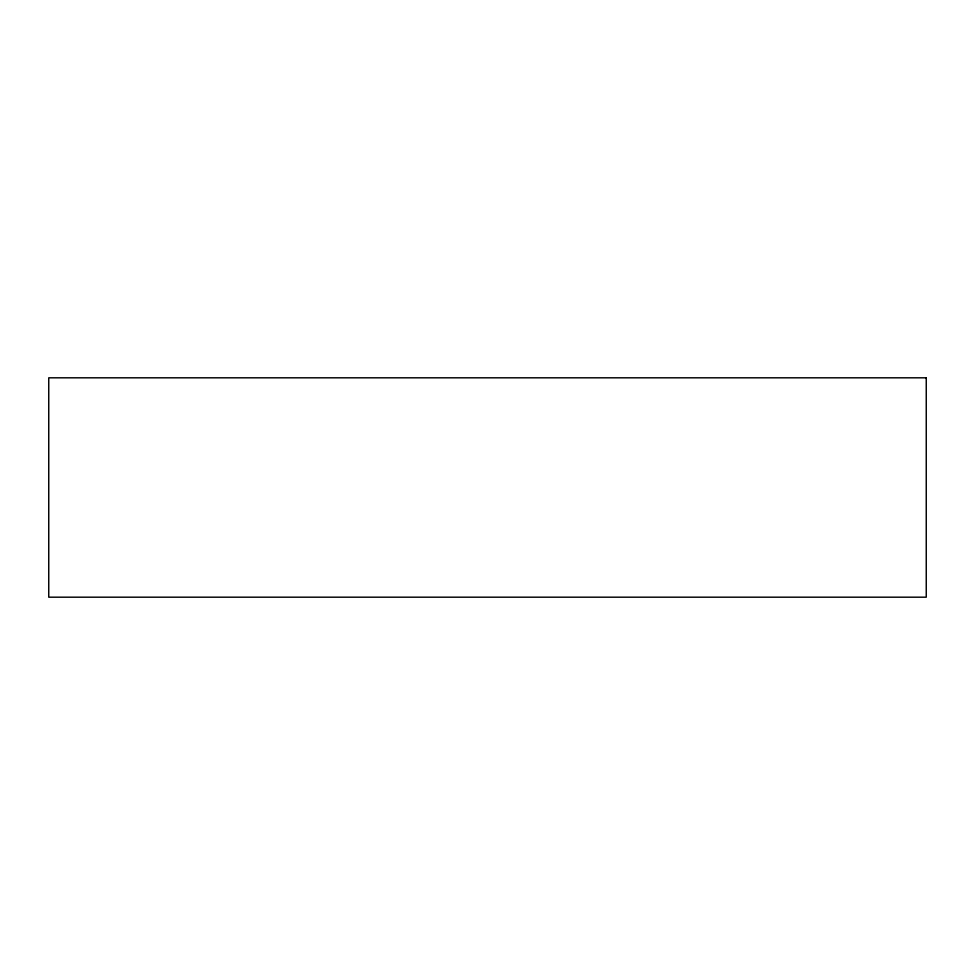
<?xml version="1.0" encoding="UTF-8"?>
<svg xmlns="http://www.w3.org/2000/svg" width="975" height="975" viewBox="0 0 975 975"><rect width="100%" height="100%" fill="white"/><g stroke="black" fill="none" stroke-linecap="round" stroke-linejoin="round"><path stroke-width="1.46" d="M926.25 377.812L48.75 377.812L48.75 597.188L926.25 597.188L926.25 377.812"/></g></svg>
